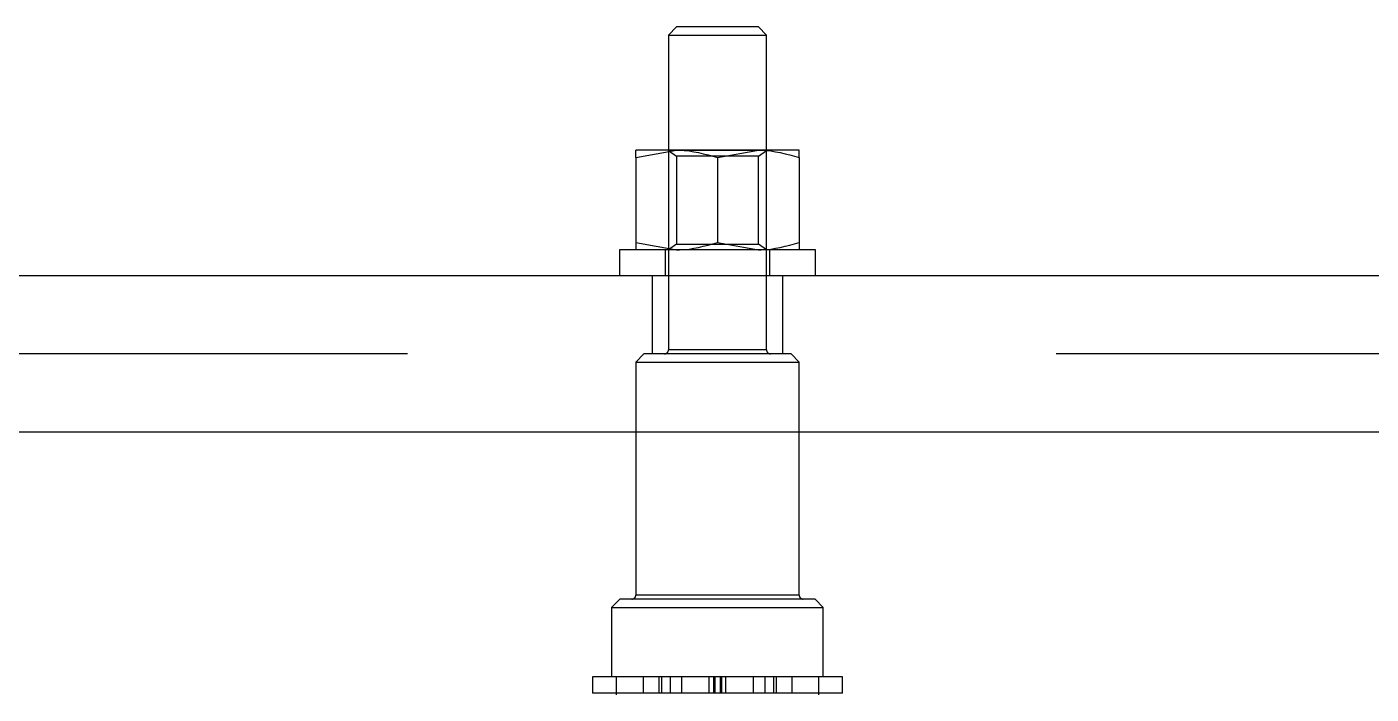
# Model space of a CAD drawing. Header units: metres. Extents: x 0 to 21025, y 0 to 14850.
# Drawn here: x 5274.1 to 5356.3, y 9310.6 to 9351.4 of the extents above; entities that cross this region are included whole.
import ezdxf

# ---------------------------------------------------------------- set-up
doc = ezdxf.new("R2010")
doc.units = ezdxf.units.M
doc.header["$LTSCALE"] = 25
doc.linetypes.add('HIDDEN2', pattern=[4.7625, 3.175, -1.5875])
doc.layers.add('SL4', color=4, linetype='Continuous')
doc.layers.add('ST1', color=7, linetype='HIDDEN2')

msp = doc.modelspace()

# ---------------------------------------------------------------- linework, layer by layer
at = {"layer": 'SL4'}
for p, q in [((5313.857, 9351.384), (5313.357, 9350.884)), ((5313.357, 9350.884), (5313.357, 9343.849)), ((5313.357, 9350.884), (5319.357, 9350.884)), ((5318.857, 9351.384), (5313.857, 9351.384)), ((5319.357, 9350.884), (5318.857, 9351.384)), ((5319.357, 9343.849), (5319.357, 9350.884)), ((5311.357, 9343.402), (5313.857, 9343.849)), ((5313.857, 9343.849), (5311.357, 9343.849)), ((5311.357, 9343.402), (5311.357, 9338.195)), ((5318.857, 9343.849), (5313.857, 9343.849)), ((5316.357, 9343.402), (5318.857, 9343.849)), ((5316.357, 9343.402), (5316.357, 9338.195)), ((5321.357, 9343.849), (5318.857, 9343.849)), ((5321.357, 9343.402), (5321.357, 9338.195)), ((5310.357, 9337.749), (5310.357, 9336.149)), ((5322.357, 9337.749), (5310.357, 9337.749)), ((5311.357, 9338.195), (5313.857, 9337.749)), ((5316.357, 9338.195), (5318.857, 9337.749)), ((5322.357, 9336.149), (5322.357, 9337.749)), ((5535.514, 9336.149), (4210.539, 9336.149)), ((4210.539, 9326.624), (5535.514, 9326.624))]:
    msp.add_line(p, q, dxfattribs=at)
for points, knots in [([(5311.357, 9343.402), (5311.357, 9343.469), (5311.357, 9343.731), (5311.357, 9343.799), (5311.357, 9343.849)], [0, 0, 0, 0, 0.257551, 1, 1, 1, 1]), ([(5313.857, 9343.849), (5313.916, 9343.848), (5314.76, 9343.842), (5315.587, 9343.614), (5316.357, 9343.402)], [0, 0, 0, 0, 0.0702006, 1, 1, 1, 1]), ([(5318.857, 9343.849), (5318.916, 9343.848), (5319.76, 9343.842), (5320.587, 9343.614), (5321.357, 9343.402)], [0, 0, 0, 0, 0.070201, 1, 1, 1, 1]), ([(5321.357, 9343.402), (5321.357, 9343.469), (5321.357, 9343.731), (5321.357, 9343.799), (5321.357, 9343.849)], [0, 0, 0, 0, 0.257551, 1, 1, 1, 1]), ([(5311.357, 9338.195), (5311.357, 9338.128), (5311.357, 9337.866), (5311.357, 9337.799), (5311.357, 9337.749)], [0, 0, 0, 0, 0.257551, 1, 1, 1, 1]), ([(5313.857, 9337.749), (5313.916, 9337.749), (5314.76, 9337.755), (5315.587, 9337.983), (5316.357, 9338.195)], [0, 0, 0, 0, 0.070201, 1, 1, 1, 1]), ([(5318.857, 9337.749), (5318.916, 9337.749), (5319.76, 9337.755), (5320.587, 9337.983), (5321.357, 9338.195)], [0, 0, 0, 0, 0.070201, 1, 1, 1, 1]), ([(5321.357, 9338.195), (5321.357, 9338.128), (5321.357, 9337.866), (5321.357, 9337.799), (5321.357, 9337.749)], [0, 0, 0, 0, 0.257551, 1, 1, 1, 1])]:
    msp.add_open_spline(points, degree=3, knots=knots, dxfattribs=at)
at = {"layer": 'ST1'}
for p, q in [((5313.357, 9343.849), (5313.357, 9331.634)), ((5313.357, 9343.849), (5313.357, 9343.823)), ((5319.357, 9343.823), (5313.357, 9343.823)), ((5313.357, 9343.823), (5313.857, 9343.473)), ((5318.857, 9343.473), (5313.857, 9343.473)), ((5313.857, 9343.473), (5313.857, 9338.099)), ((5318.857, 9343.473), (5319.357, 9343.823)), ((5318.857, 9338.099), (5318.857, 9343.473)), ((5319.357, 9331.634), (5319.357, 9343.849)), ((5319.357, 9343.823), (5319.357, 9343.849)), ((5313.157, 9337.749), (5313.157, 9336.149)), ((5313.857, 9338.099), (5313.357, 9337.749)), ((5313.857, 9338.099), (5318.857, 9338.099)), ((5319.357, 9337.749), (5318.857, 9338.099)), ((5319.557, 9336.149), (5319.557, 9337.749)), ((5312.357, 9336.149), (5312.357, 9331.386)), ((5320.357, 9331.386), (5320.357, 9336.149)), ((5535.514, 9331.386), (4210.539, 9331.386)), ((5311.857, 9331.384), (5311.357, 9330.884)), ((5311.357, 9330.884), (5321.357, 9330.884)), ((5311.357, 9330.884), (5311.357, 9316.634)), ((5320.857, 9331.384), (5311.857, 9331.384)), ((5319.357, 9331.634), (5313.357, 9331.634)), ((5321.357, 9330.884), (5320.857, 9331.384)), ((5321.357, 9316.634), (5321.357, 9330.884)), ((4210.539, 9326.624), (5535.514, 9326.624)), ((5310.382, 9316.384), (5309.882, 9315.884)), ((5322.332, 9316.384), (5310.382, 9316.384)), ((5321.357, 9316.634), (5311.403, 9316.634)), ((5322.832, 9315.884), (5322.332, 9316.384)), ((5309.882, 9315.884), (5322.832, 9315.884)), ((5309.882, 9315.884), (5309.882, 9311.629)), ((5322.832, 9311.629), (5322.832, 9315.884)), ((5324, 9311.629), (5308.713, 9311.629)), ((5308.713, 9311.629), (5308.713, 9310.629)), ((5310.157, 9311.629), (5310.157, 9310.529)), ((5310.157, 9311.629), (5310.157, 9310.629)), ((5311.809, 9311.629), (5311.809, 9310.629)), ((5312.76, 9311.629), (5312.76, 9310.629)), ((5312.936, 9311.629), (5312.936, 9310.629)), ((5313.452, 9311.629), (5313.452, 9310.629)), ((5314.157, 9311.629), (5314.157, 9310.629)), ((5315.857, 9310.629), (5315.857, 9311.629)), ((5316.107, 9311.629), (5316.107, 9310.629)), ((5316.195, 9311.629), (5316.195, 9310.629)), ((5316.518, 9311.629), (5316.518, 9310.629)), ((5316.607, 9311.629), (5316.607, 9310.629)), ((5316.857, 9311.629), (5316.857, 9310.629)), ((5318.557, 9310.629), (5318.557, 9311.629)), ((5319.261, 9311.629), (5319.261, 9310.629)), ((5319.778, 9311.629), (5319.778, 9310.629)), ((5319.953, 9311.629), (5319.953, 9310.629)), ((5320.904, 9311.629), (5320.904, 9310.629)), ((5322.557, 9310.529), (5322.557, 9311.629)), ((5322.557, 9310.629), (5322.557, 9311.629)), ((5324, 9310.629), (5324, 9311.629)), ((5324, 9310.629), (5308.713, 9310.629))]:
    msp.add_line(p, q, dxfattribs=at)
for centre, start, end in [((5313.107, 9331.634), 270, 0), ((5319.607, 9331.634), 180, 270), ((5311.107, 9316.634), 270, 0), ((5321.607, 9316.634), 180, 270)]:
    msp.add_arc(centre, 0.25, start, end, dxfattribs=at)

doc.saveas('drawing.dxf')
